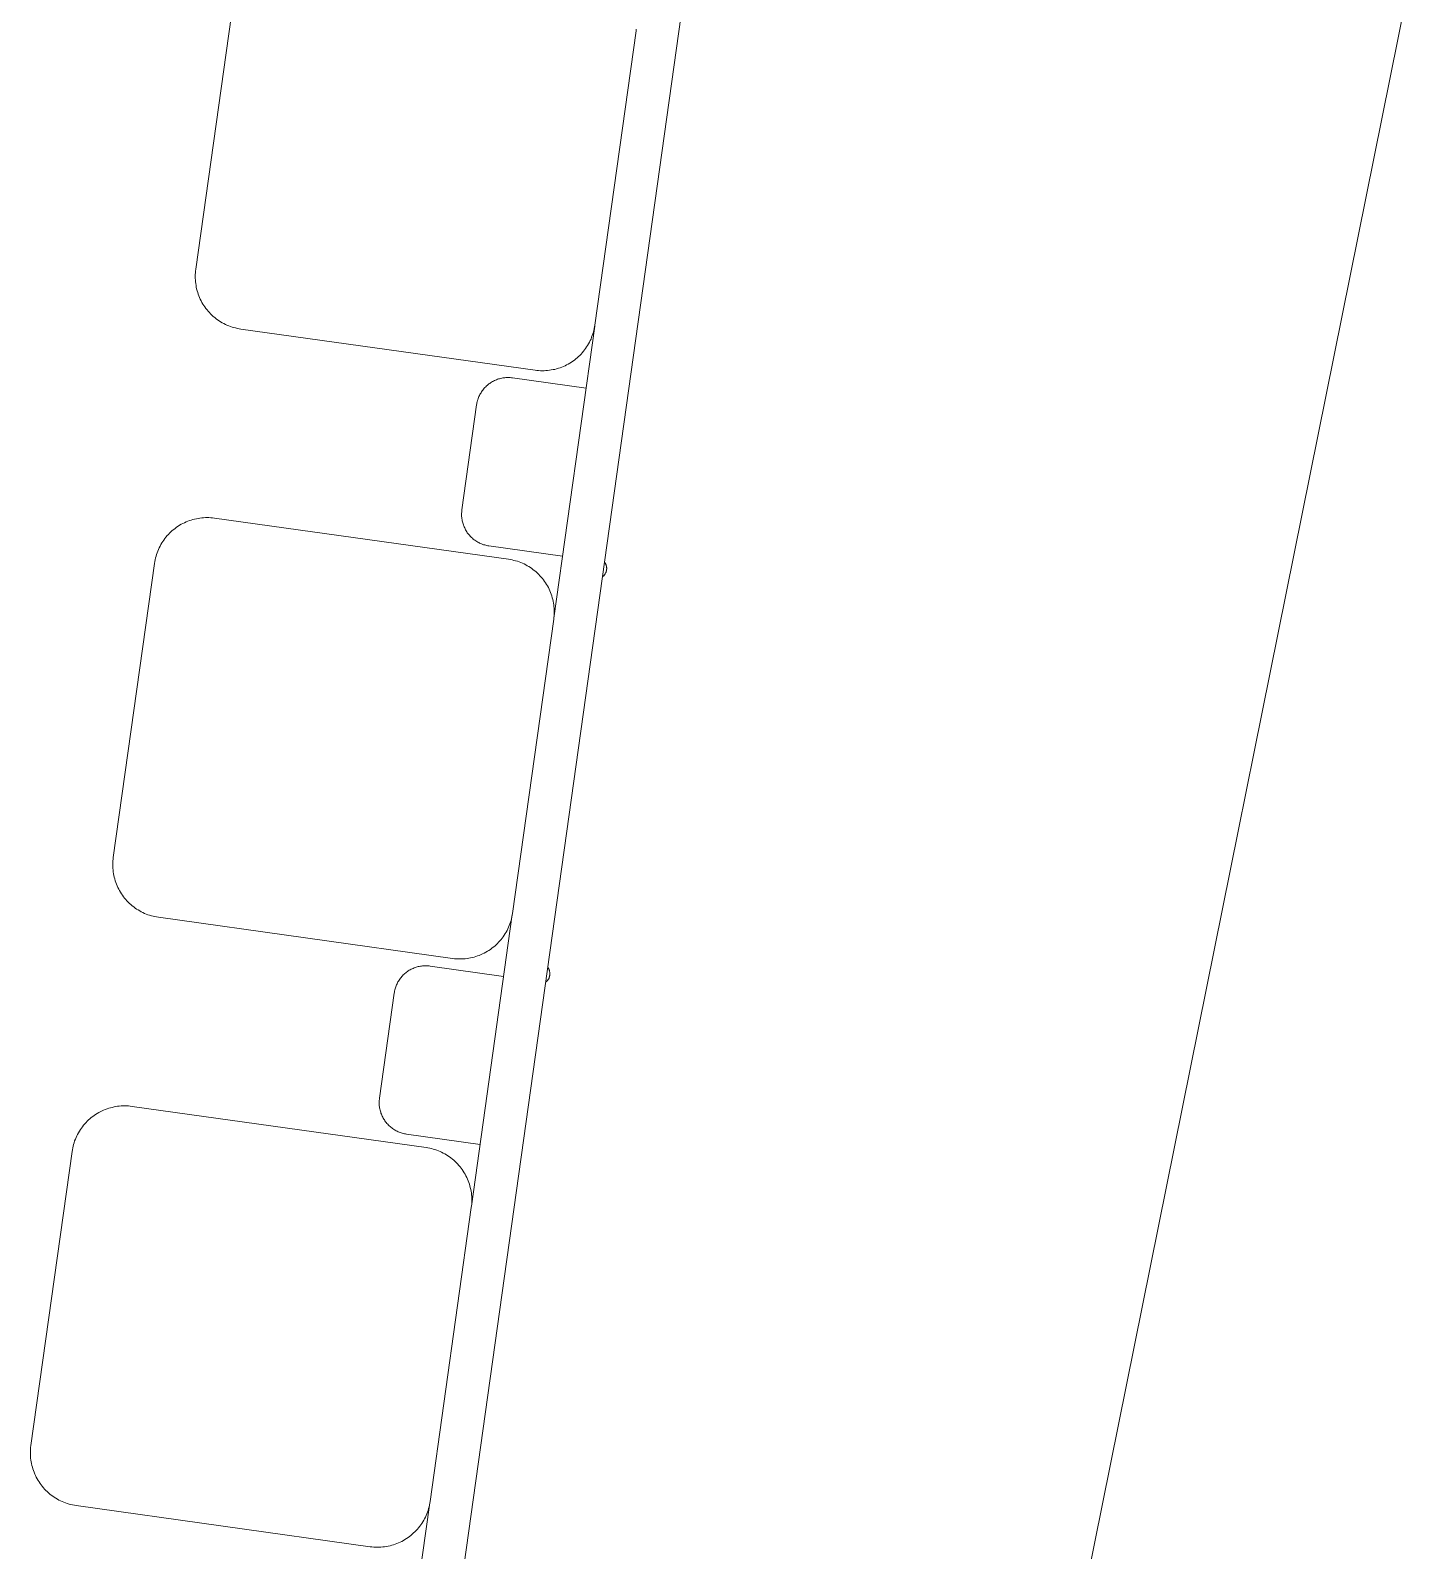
# Model space of a CAD drawing. Header units: millimetres. Extents: x -80 to 4518, y -398 to 2524.
# Drawn here: x 2646 to 2777.4, y 2107.6 to 2250.9 of the extents above; entities that cross this region are included whole.
import ezdxf

# ---------------------------------------------------------------- set-up
doc = ezdxf.new("R2010")
doc.units = ezdxf.units.MM
doc.layers.add('ZANO_R', color=7, linetype='Continuous', lineweight=0)

msp = doc.modelspace()

# ---------------------------------------------------------------- linework, layer by layer
at = {"layer": 'ZANO_R'}
for p, q in [((2730.45, 2417.55), (2648.63, 1833.46)), ((2670.79, 1733.85), (2777.4, 2262.55)), ((2661.54, 2228.38), (2665.43, 2256.11)), ((2703.06, 2250.84), (2699.18, 2223.11)), ((2703.08, 2251.01), (2703.06, 2250.84)), ((2661.51, 2228.04), (2661.5, 2227.87)), ((2661.5, 2227.87), (2661.5, 2227.7)), ((2661.5, 2227.7), (2661.5, 2227.53)), ((2661.5, 2227.53), (2661.51, 2227.36)), ((2661.52, 2228.21), (2661.51, 2228.04)), ((2661.51, 2227.36), (2661.52, 2227.19)), ((2661.54, 2228.38), (2661.52, 2228.21)), ((2661.52, 2227.19), (2661.54, 2227.02)), ((2661.54, 2227.02), (2661.57, 2226.85)), ((2661.57, 2226.85), (2661.6, 2226.69)), ((2661.6, 2226.69), (2661.63, 2226.52)), ((2661.63, 2226.52), (2661.68, 2226.35)), ((2661.68, 2226.35), (2661.73, 2226.19)), ((2661.73, 2226.19), (2661.78, 2226.03)), ((2661.78, 2226.03), (2661.84, 2225.87)), ((2661.84, 2225.87), (2661.9, 2225.71)), ((2661.9, 2225.71), (2661.97, 2225.55)), ((2661.97, 2225.55), (2662.05, 2225.4)), ((2662.05, 2225.4), (2662.13, 2225.25)), ((2662.13, 2225.25), (2662.22, 2225.1)), ((2662.22, 2225.1), (2662.31, 2224.96)), ((2662.31, 2224.96), (2662.4, 2224.82)), ((2662.4, 2224.82), (2662.5, 2224.68)), ((2662.5, 2224.68), (2662.61, 2224.54)), ((2662.61, 2224.54), (2662.72, 2224.41)), ((2662.72, 2224.41), (2662.83, 2224.29)), ((2662.83, 2224.29), (2662.95, 2224.16)), ((2662.95, 2224.16), (2663.07, 2224.04)), ((2663.07, 2224.04), (2663.2, 2223.93)), ((2663.2, 2223.93), (2663.33, 2223.82)), ((2663.33, 2223.82), (2663.46, 2223.71)), ((2663.46, 2223.71), (2663.6, 2223.61)), ((2663.6, 2223.61), (2663.74, 2223.52)), ((2663.74, 2223.52), (2663.89, 2223.42)), ((2663.89, 2223.42), (2664.03, 2223.34)), ((2664.03, 2223.34), (2664.18, 2223.26)), ((2664.18, 2223.26), (2664.34, 2223.18)), ((2664.34, 2223.18), (2664.49, 2223.11)), ((2664.49, 2223.11), (2664.65, 2223.04)), ((2664.65, 2223.04), (2664.81, 2222.98)), ((2664.81, 2222.98), (2664.97, 2222.93)), ((2699.16, 2223), (2695.31, 2195.49)), ((2699.15, 2222.94), (2699.18, 2223.11)), ((2664.97, 2222.93), (2665.13, 2222.88)), ((2665.13, 2222.88), (2665.3, 2222.84)), ((2665.3, 2222.84), (2665.47, 2222.8)), ((2665.47, 2222.8), (2665.63, 2222.76)), ((2665.63, 2222.76), (2665.8, 2222.74)), ((2693.53, 2218.85), (2665.8, 2222.74)), ((2698.66, 2221.49), (2698.73, 2221.65)), ((2698.73, 2221.65), (2698.81, 2221.8)), ((2698.81, 2221.8), (2698.87, 2221.96)), ((2698.87, 2221.96), (2698.93, 2222.12)), ((2698.93, 2222.12), (2698.99, 2222.28)), ((2698.99, 2222.28), (2699.04, 2222.44)), ((2699.04, 2222.44), (2699.08, 2222.61)), ((2699.08, 2222.61), (2699.12, 2222.78)), ((2699.12, 2222.78), (2699.15, 2222.94)), ((2697.5, 2220.03), (2697.63, 2220.14)), ((2697.63, 2220.14), (2697.75, 2220.26)), ((2697.75, 2220.26), (2697.87, 2220.38)), ((2697.87, 2220.38), (2697.98, 2220.51)), ((2697.98, 2220.51), (2698.1, 2220.64)), ((2698.1, 2220.64), (2698.2, 2220.77)), ((2698.2, 2220.77), (2698.3, 2220.91)), ((2698.3, 2220.91), (2698.4, 2221.05)), ((2698.4, 2221.05), (2698.49, 2221.2)), ((2698.49, 2221.2), (2698.58, 2221.34)), ((2698.58, 2221.34), (2698.66, 2221.49)), ((2693.53, 2218.85), (2693.7, 2218.83)), ((2693.7, 2218.83), (2693.87, 2218.82)), ((2693.87, 2218.82), (2694.04, 2218.81)), ((2694.04, 2218.81), (2694.21, 2218.81)), ((2694.21, 2218.81), (2694.38, 2218.81)), ((2694.38, 2218.81), (2694.55, 2218.82)), ((2694.55, 2218.82), (2694.72, 2218.83)), ((2694.72, 2218.83), (2694.89, 2218.85)), ((2694.89, 2218.85), (2695.06, 2218.88)), ((2695.06, 2218.88), (2695.23, 2218.91)), ((2695.23, 2218.91), (2695.4, 2218.94)), ((2695.4, 2218.94), (2695.56, 2218.99)), ((2695.56, 2218.99), (2695.73, 2219.04)), ((2695.73, 2219.04), (2695.89, 2219.09)), ((2695.89, 2219.09), (2696.05, 2219.15)), ((2696.05, 2219.15), (2696.21, 2219.21)), ((2696.21, 2219.21), (2696.36, 2219.28)), ((2696.36, 2219.28), (2696.51, 2219.36)), ((2696.51, 2219.36), (2696.66, 2219.44)), ((2696.66, 2219.44), (2696.81, 2219.53)), ((2696.81, 2219.53), (2696.96, 2219.62)), ((2696.96, 2219.62), (2697.1, 2219.71)), ((2697.1, 2219.71), (2697.24, 2219.81)), ((2697.24, 2219.81), (2697.37, 2219.92)), ((2697.37, 2219.92), (2697.5, 2220.03)), ((2688.88, 2217.29), (2688.81, 2217.22)), ((2688.95, 2217.37), (2688.88, 2217.29)), ((2689.03, 2217.43), (2688.95, 2217.37)), ((2689.11, 2217.5), (2689.03, 2217.43)), ((2689.19, 2217.56), (2689.11, 2217.5)), ((2689.27, 2217.62), (2689.19, 2217.56)), ((2689.35, 2217.68), (2689.27, 2217.62)), ((2689.44, 2217.73), (2689.35, 2217.68)), ((2689.53, 2217.79), (2689.44, 2217.73)), ((2689.62, 2217.83), (2689.53, 2217.79)), ((2689.71, 2217.88), (2689.62, 2217.83)), ((2689.8, 2217.92), (2689.71, 2217.88)), ((2689.9, 2217.96), (2689.8, 2217.92)), ((2689.99, 2218), (2689.9, 2217.96)), ((2690.09, 2218.03), (2689.99, 2218)), ((2690.19, 2218.06), (2690.09, 2218.03)), ((2690.29, 2218.08), (2690.19, 2218.06)), ((2690.39, 2218.11), (2690.29, 2218.08)), ((2690.49, 2218.13), (2690.39, 2218.11)), ((2690.59, 2218.14), (2690.49, 2218.13)), ((2690.69, 2218.15), (2690.59, 2218.14)), ((2690.79, 2218.16), (2690.69, 2218.15)), ((2690.89, 2218.17), (2690.79, 2218.16)), ((2691, 2218.17), (2690.89, 2218.17)), ((2691, 2218.17), (2691.1, 2218.17)), ((2691.1, 2218.17), (2691.2, 2218.16)), ((2691.2, 2218.16), (2691.31, 2218.15)), ((2691.31, 2218.15), (2691.41, 2218.14)), ((2698.34, 2217.17), (2691.41, 2218.14)), ((2688.08, 2215.89), (2688.06, 2215.79)), ((2688.11, 2215.99), (2688.08, 2215.89)), ((2688.14, 2216.08), (2688.11, 2215.99)), ((2688.17, 2216.18), (2688.14, 2216.08)), ((2688.21, 2216.28), (2688.17, 2216.18)), ((2688.25, 2216.37), (2688.21, 2216.28)), ((2688.29, 2216.46), (2688.25, 2216.37)), ((2688.33, 2216.56), (2688.29, 2216.46)), ((2688.38, 2216.65), (2688.33, 2216.56)), ((2688.44, 2216.73), (2688.38, 2216.65)), ((2688.49, 2216.82), (2688.44, 2216.73)), ((2688.55, 2216.9), (2688.49, 2216.82)), ((2688.61, 2216.99), (2688.55, 2216.9)), ((2688.67, 2217.07), (2688.61, 2216.99)), ((2688.74, 2217.15), (2688.67, 2217.07)), ((2688.81, 2217.22), (2688.74, 2217.15)), ((2688.02, 2215.59), (2686.64, 2205.68)), ((2688.04, 2215.69), (2688.02, 2215.59)), ((2688.06, 2215.79), (2688.04, 2215.69)), ((2660.17, 2204.33), (2660.32, 2204.41)), ((2660.32, 2204.41), (2660.48, 2204.48)), ((2660.48, 2204.48), (2660.63, 2204.55)), ((2660.63, 2204.55), (2660.79, 2204.62)), ((2660.79, 2204.62), (2660.95, 2204.68)), ((2660.95, 2204.68), (2661.11, 2204.73)), ((2661.11, 2204.73), (2661.27, 2204.78)), ((2661.27, 2204.78), (2661.44, 2204.82)), ((2661.44, 2204.82), (2661.61, 2204.86)), ((2661.61, 2204.86), (2661.77, 2204.89)), ((2661.77, 2204.89), (2661.94, 2204.92)), ((2661.94, 2204.92), (2662.11, 2204.94)), ((2662.11, 2204.94), (2662.28, 2204.95)), ((2662.28, 2204.95), (2662.45, 2204.96)), ((2662.45, 2204.96), (2662.62, 2204.96)), ((2662.62, 2204.96), (2662.79, 2204.96)), ((2662.79, 2204.96), (2662.97, 2204.95)), ((2662.97, 2204.95), (2663.14, 2204.93)), ((2663.14, 2204.93), (2663.3, 2204.91)), ((2663.3, 2204.91), (2691.03, 2201.03)), ((2686.62, 2205.48), (2686.61, 2205.38)), ((2686.61, 2205.38), (2686.61, 2205.27)), ((2686.61, 2205.27), (2686.61, 2205.17)), ((2686.61, 2205.17), (2686.61, 2205.07)), ((2686.61, 2205.07), (2686.62, 2204.97)), ((2686.64, 2205.68), (2686.62, 2205.58)), ((2686.62, 2205.58), (2686.62, 2205.48)), ((2686.62, 2204.97), (2686.64, 2204.87)), ((2686.64, 2204.87), (2686.65, 2204.76)), ((2686.65, 2204.76), (2686.67, 2204.66)), ((2686.67, 2204.66), (2686.69, 2204.56)), ((2686.69, 2204.56), (2686.72, 2204.46)), ((2686.72, 2204.46), (2686.75, 2204.37)), ((2686.75, 2204.37), (2686.78, 2204.27)), ((2658.53, 2202.85), (2658.63, 2202.99)), ((2658.63, 2202.99), (2658.74, 2203.13)), ((2658.74, 2203.13), (2658.85, 2203.26)), ((2658.85, 2203.26), (2658.97, 2203.38)), ((2658.97, 2203.38), (2659.08, 2203.51)), ((2659.08, 2203.51), (2659.21, 2203.62)), ((2659.21, 2203.62), (2659.33, 2203.74)), ((2659.33, 2203.74), (2659.47, 2203.85)), ((2659.47, 2203.85), (2659.6, 2203.95)), ((2659.6, 2203.95), (2659.74, 2204.05)), ((2659.74, 2204.05), (2659.88, 2204.15)), ((2659.88, 2204.15), (2660.02, 2204.24)), ((2660.02, 2204.24), (2660.17, 2204.33)), ((2686.78, 2204.27), (2686.81, 2204.17)), ((2686.81, 2204.17), (2686.85, 2204.08)), ((2686.85, 2204.08), (2686.9, 2203.99)), ((2686.9, 2203.99), (2686.94, 2203.89)), ((2686.94, 2203.89), (2686.99, 2203.8)), ((2686.99, 2203.8), (2687.04, 2203.71)), ((2687.04, 2203.71), (2687.1, 2203.63)), ((2687.1, 2203.63), (2687.15, 2203.54)), ((2687.15, 2203.54), (2687.21, 2203.46)), ((2687.21, 2203.46), (2687.28, 2203.38)), ((2687.28, 2203.38), (2687.34, 2203.3)), ((2687.34, 2203.3), (2687.41, 2203.22)), ((2687.41, 2203.22), (2687.48, 2203.15)), ((2687.48, 2203.15), (2687.55, 2203.08)), ((2687.55, 2203.08), (2687.63, 2203.01)), ((2687.63, 2203.01), (2687.71, 2202.94)), ((2687.71, 2202.94), (2687.79, 2202.88)), ((2657.8, 2201.32), (2657.85, 2201.49)), ((2657.85, 2201.49), (2657.9, 2201.65)), ((2657.9, 2201.65), (2657.96, 2201.81)), ((2657.96, 2201.81), (2658.03, 2201.96)), ((2658.03, 2201.96), (2658.1, 2202.12)), ((2658.1, 2202.12), (2658.18, 2202.27)), ((2658.18, 2202.27), (2658.26, 2202.42)), ((2658.26, 2202.42), (2658.35, 2202.57)), ((2658.35, 2202.57), (2658.44, 2202.71)), ((2658.44, 2202.71), (2658.53, 2202.85)), ((2687.79, 2202.88), (2687.87, 2202.82)), ((2687.87, 2202.82), (2687.96, 2202.76)), ((2687.96, 2202.76), (2688.04, 2202.71)), ((2688.04, 2202.71), (2688.13, 2202.66)), ((2688.13, 2202.66), (2688.22, 2202.61)), ((2688.22, 2202.61), (2688.31, 2202.56)), ((2688.31, 2202.56), (2688.41, 2202.52)), ((2688.41, 2202.52), (2688.5, 2202.48)), ((2688.5, 2202.48), (2688.6, 2202.44)), ((2688.6, 2202.44), (2688.69, 2202.41)), ((2688.69, 2202.41), (2688.79, 2202.38)), ((2688.79, 2202.38), (2688.89, 2202.35)), ((2688.89, 2202.35), (2688.99, 2202.33)), ((2688.99, 2202.33), (2689.09, 2202.31)), ((2689.09, 2202.31), (2689.19, 2202.3)), ((2689.19, 2202.3), (2696.12, 2201.32)), ((2653.77, 2172.93), (2657.66, 2200.65)), ((2657.66, 2200.65), (2657.69, 2200.82)), ((2657.69, 2200.82), (2657.72, 2200.99)), ((2657.72, 2200.99), (2657.76, 2201.16)), ((2657.76, 2201.16), (2657.8, 2201.32)), ((2691.03, 2201.03), (2691.2, 2201)), ((2691.2, 2201), (2691.37, 2200.97)), ((2691.37, 2200.97), (2691.54, 2200.93)), ((2691.54, 2200.93), (2691.7, 2200.89)), ((2691.7, 2200.89), (2691.87, 2200.84)), ((2691.87, 2200.84), (2692.03, 2200.78)), ((2692.03, 2200.78), (2692.19, 2200.72)), ((2692.19, 2200.72), (2692.34, 2200.66)), ((2692.34, 2200.66), (2692.5, 2200.59)), ((2692.5, 2200.59), (2692.65, 2200.51)), ((2692.65, 2200.51), (2692.8, 2200.43)), ((2692.8, 2200.43), (2692.95, 2200.34)), ((2692.95, 2200.34), (2693.09, 2200.25)), ((2693.09, 2200.25), (2693.23, 2200.15)), ((2693.23, 2200.15), (2693.37, 2200.05)), ((2693.37, 2200.05), (2693.51, 2199.95)), ((2700.09, 2200.77), (2700.11, 2200.74)), ((2700.11, 2200.74), (2700.12, 2200.71)), ((2700.12, 2200.71), (2700.14, 2200.68)), ((2700.14, 2200.68), (2700.16, 2200.66)), ((2700.16, 2200.66), (2700.18, 2200.63)), ((2700.18, 2200.63), (2700.19, 2200.59)), ((2700.19, 2200.59), (2700.21, 2200.56)), ((2700.21, 2200.56), (2700.22, 2200.53)), ((2700.22, 2200.53), (2700.23, 2200.5)), ((2700.23, 2200.5), (2700.24, 2200.47)), ((2700.24, 2200.47), (2700.25, 2200.43)), ((2700.25, 2200.43), (2700.26, 2200.4)), ((2700.26, 2200.4), (2700.27, 2200.37)), ((2700.27, 2200.37), (2700.27, 2200.33)), ((2700.27, 2200.33), (2700.28, 2200.3)), ((2700.28, 2200.3), (2700.28, 2200.27)), ((2700.28, 2200.27), (2700.29, 2200.23)), ((2700.29, 2200.13), (2700.28, 2200.1)), ((2700.28, 2200.1), (2700.28, 2200.06)), ((2700.28, 2200.06), (2700.28, 2200.03)), ((2700.29, 2200.23), (2700.29, 2200.2)), ((2700.29, 2200.2), (2700.29, 2200.16)), ((2700.29, 2200.16), (2700.29, 2200.13)), ((2693.51, 2199.95), (2693.64, 2199.84)), ((2693.64, 2199.84), (2693.76, 2199.72)), ((2693.76, 2199.72), (2693.89, 2199.6)), ((2693.89, 2199.6), (2694, 2199.48)), ((2694, 2199.48), (2694.12, 2199.35)), ((2694.12, 2199.35), (2694.23, 2199.22)), ((2694.23, 2199.22), (2694.33, 2199.09)), ((2694.33, 2199.09), (2694.43, 2198.95)), ((2694.43, 2198.95), (2694.53, 2198.81)), ((2694.53, 2198.81), (2694.62, 2198.66)), ((2694.62, 2198.66), (2694.7, 2198.52)), ((2699.92, 2199.39), (2699.89, 2199.37)), ((2699.94, 2199.41), (2699.92, 2199.39)), ((2699.97, 2199.43), (2699.94, 2199.41)), ((2699.99, 2199.46), (2699.97, 2199.43)), ((2700.02, 2199.48), (2699.99, 2199.46)), ((2700.04, 2199.51), (2700.02, 2199.48)), ((2700.06, 2199.53), (2700.04, 2199.51)), ((2700.08, 2199.56), (2700.06, 2199.53)), ((2700.1, 2199.59), (2700.08, 2199.56)), ((2700.12, 2199.62), (2700.1, 2199.59)), ((2700.14, 2199.65), (2700.12, 2199.62)), ((2700.16, 2199.67), (2700.14, 2199.65)), ((2700.17, 2199.71), (2700.16, 2199.67)), ((2700.19, 2199.74), (2700.17, 2199.71)), ((2700.2, 2199.77), (2700.19, 2199.74)), ((2700.22, 2199.8), (2700.2, 2199.77)), ((2700.23, 2199.83), (2700.22, 2199.8)), ((2700.24, 2199.86), (2700.23, 2199.83)), ((2700.25, 2199.9), (2700.24, 2199.86)), ((2700.26, 2199.93), (2700.25, 2199.9)), ((2700.27, 2199.96), (2700.26, 2199.93)), ((2700.28, 2200.03), (2700.27, 2199.99)), ((2700.27, 2199.99), (2700.27, 2199.96)), ((2694.7, 2198.52), (2694.79, 2198.36)), ((2694.79, 2198.36), (2694.86, 2198.21)), ((2694.86, 2198.21), (2694.93, 2198.06)), ((2694.93, 2198.06), (2695, 2197.9)), ((2695, 2197.9), (2695.06, 2197.74)), ((2695.06, 2197.74), (2695.11, 2197.58)), ((2695.11, 2197.58), (2695.16, 2197.41)), ((2695.16, 2197.41), (2695.2, 2197.25)), ((2695.2, 2197.25), (2695.24, 2197.08)), ((2695.24, 2197.08), (2695.27, 2196.91)), ((2695.27, 2196.91), (2695.3, 2196.74)), ((2695.3, 2196.74), (2695.32, 2196.57)), ((2695.32, 2196.57), (2695.33, 2196.4)), ((2695.33, 2196.4), (2695.34, 2196.23)), ((2695.34, 2195.89), (2695.33, 2195.72)), ((2695.34, 2196.23), (2695.34, 2196.06)), ((2695.34, 2196.06), (2695.34, 2195.89)), ((2695.29, 2195.38), (2691.41, 2167.65)), ((2695.31, 2195.55), (2695.29, 2195.38)), ((2695.33, 2195.72), (2695.31, 2195.55)), ((2653.77, 2172.93), (2653.75, 2172.76)), ((2653.74, 2172.59), (2653.73, 2172.42)), ((2653.73, 2172.42), (2653.73, 2172.24)), ((2653.73, 2172.24), (2653.73, 2172.07)), ((2653.73, 2172.07), (2653.74, 2171.9)), ((2653.75, 2172.76), (2653.74, 2172.59)), ((2653.74, 2171.9), (2653.75, 2171.73)), ((2653.75, 2171.73), (2653.77, 2171.56)), ((2653.77, 2171.56), (2653.8, 2171.39)), ((2653.8, 2171.39), (2653.83, 2171.23)), ((2653.83, 2171.23), (2653.87, 2171.06)), ((2653.87, 2171.06), (2653.91, 2170.9)), ((2653.91, 2170.9), (2653.96, 2170.73)), ((2653.96, 2170.73), (2654.01, 2170.57)), ((2654.01, 2170.57), (2654.07, 2170.41)), ((2654.07, 2170.41), (2654.14, 2170.25)), ((2654.14, 2170.25), (2654.21, 2170.1)), ((2654.21, 2170.1), (2654.28, 2169.94)), ((2654.28, 2169.94), (2654.36, 2169.79)), ((2654.36, 2169.79), (2654.45, 2169.64)), ((2654.45, 2169.64), (2654.54, 2169.5)), ((2654.54, 2169.5), (2654.63, 2169.36)), ((2654.63, 2169.36), (2654.73, 2169.22)), ((2654.73, 2169.22), (2654.84, 2169.09)), ((2654.84, 2169.09), (2654.95, 2168.96)), ((2654.95, 2168.96), (2655.06, 2168.83)), ((2655.06, 2168.83), (2655.18, 2168.71)), ((2655.18, 2168.71), (2655.3, 2168.59)), ((2655.3, 2168.59), (2655.43, 2168.47)), ((2655.43, 2168.47), (2655.56, 2168.36)), ((2655.56, 2168.36), (2655.7, 2168.26)), ((2655.7, 2168.26), (2655.83, 2168.15)), ((2655.83, 2168.15), (2655.97, 2168.06)), ((2655.97, 2168.06), (2656.12, 2167.97)), ((2656.12, 2167.97), (2656.26, 2167.88)), ((2656.26, 2167.88), (2656.41, 2167.8)), ((2656.41, 2167.8), (2656.57, 2167.72)), ((2656.57, 2167.72), (2656.72, 2167.65)), ((2656.72, 2167.65), (2656.88, 2167.58)), ((2656.88, 2167.58), (2657.04, 2167.52)), ((2657.04, 2167.52), (2657.2, 2167.47)), ((2657.2, 2167.47), (2657.37, 2167.42)), ((2657.37, 2167.42), (2657.53, 2167.38)), ((2657.53, 2167.38), (2657.7, 2167.34)), ((2657.7, 2167.34), (2657.86, 2167.31)), ((2657.86, 2167.31), (2658.03, 2167.28)), ((2685.76, 2163.4), (2658.03, 2167.28)), ((2691.39, 2167.54), (2687.54, 2140.03)), ((2691.27, 2166.99), (2691.31, 2167.15)), ((2691.31, 2167.15), (2691.35, 2167.32)), ((2691.35, 2167.32), (2691.38, 2167.48)), ((2691.38, 2167.48), (2691.41, 2167.65)), ((2690.63, 2165.59), (2690.72, 2165.74)), ((2690.72, 2165.74), (2690.81, 2165.89)), ((2690.81, 2165.89), (2690.89, 2166.04)), ((2690.89, 2166.04), (2690.97, 2166.19)), ((2690.97, 2166.19), (2691.04, 2166.34)), ((2691.04, 2166.34), (2691.1, 2166.5)), ((2691.1, 2166.5), (2691.16, 2166.66)), ((2691.16, 2166.66), (2691.22, 2166.82)), ((2691.22, 2166.82), (2691.27, 2166.99)), ((2689.19, 2164.16), (2689.33, 2164.25)), ((2689.33, 2164.25), (2689.47, 2164.36)), ((2689.47, 2164.36), (2689.6, 2164.46)), ((2689.6, 2164.46), (2689.73, 2164.57)), ((2689.73, 2164.57), (2689.86, 2164.68)), ((2689.86, 2164.68), (2689.98, 2164.8)), ((2689.98, 2164.8), (2690.1, 2164.92)), ((2690.1, 2164.92), (2690.22, 2165.05)), ((2690.22, 2165.05), (2690.33, 2165.18)), ((2690.33, 2165.18), (2690.43, 2165.32)), ((2690.43, 2165.32), (2690.53, 2165.45)), ((2690.53, 2165.45), (2690.63, 2165.59)), ((2685.76, 2163.4), (2685.93, 2163.37)), ((2685.93, 2163.37), (2686.1, 2163.36)), ((2686.1, 2163.36), (2686.27, 2163.35)), ((2686.27, 2163.35), (2686.44, 2163.35)), ((2686.44, 2163.35), (2686.61, 2163.35)), ((2686.61, 2163.35), (2686.78, 2163.36)), ((2686.78, 2163.36), (2686.95, 2163.37)), ((2686.95, 2163.37), (2687.12, 2163.39)), ((2687.12, 2163.39), (2687.29, 2163.42)), ((2687.29, 2163.42), (2687.46, 2163.45)), ((2687.46, 2163.45), (2687.63, 2163.49)), ((2687.63, 2163.49), (2687.79, 2163.53)), ((2687.79, 2163.53), (2687.96, 2163.58)), ((2687.96, 2163.58), (2688.12, 2163.63)), ((2688.12, 2163.63), (2688.28, 2163.69)), ((2688.28, 2163.69), (2688.44, 2163.76)), ((2688.44, 2163.76), (2688.59, 2163.83)), ((2688.59, 2163.83), (2688.74, 2163.9)), ((2688.74, 2163.9), (2688.89, 2163.98)), ((2688.89, 2163.98), (2689.04, 2164.07)), ((2689.04, 2164.07), (2689.19, 2164.16)), ((2680.72, 2161.36), (2680.67, 2161.27)), ((2680.78, 2161.45), (2680.72, 2161.36)), ((2680.84, 2161.53), (2680.78, 2161.45)), ((2680.9, 2161.61), (2680.84, 2161.53)), ((2680.97, 2161.69), (2680.9, 2161.61)), ((2681.04, 2161.76), (2680.97, 2161.69)), ((2681.11, 2161.84), (2681.04, 2161.76)), ((2681.18, 2161.91), (2681.11, 2161.84)), ((2681.26, 2161.98), (2681.18, 2161.91)), ((2681.34, 2162.04), (2681.26, 2161.98)), ((2681.42, 2162.1), (2681.34, 2162.04)), ((2681.5, 2162.16), (2681.42, 2162.1)), ((2681.58, 2162.22), (2681.5, 2162.16)), ((2681.67, 2162.28), (2681.58, 2162.22)), ((2681.76, 2162.33), (2681.67, 2162.28)), ((2681.85, 2162.38), (2681.76, 2162.33)), ((2681.94, 2162.42), (2681.85, 2162.38)), ((2682.03, 2162.46), (2681.94, 2162.42)), ((2682.13, 2162.5), (2682.03, 2162.46)), ((2682.22, 2162.54), (2682.13, 2162.5)), ((2682.32, 2162.57), (2682.22, 2162.54)), ((2682.42, 2162.6), (2682.32, 2162.57)), ((2682.52, 2162.63), (2682.42, 2162.6)), ((2682.62, 2162.65), (2682.52, 2162.63)), ((2682.72, 2162.67), (2682.62, 2162.65)), ((2682.82, 2162.68), (2682.72, 2162.67)), ((2682.92, 2162.7), (2682.82, 2162.68)), ((2683.02, 2162.7), (2682.92, 2162.7)), ((2683.12, 2162.71), (2683.02, 2162.7)), ((2683.23, 2162.71), (2683.12, 2162.71)), ((2683.23, 2162.71), (2683.33, 2162.71)), ((2683.33, 2162.71), (2683.44, 2162.7)), ((2683.44, 2162.7), (2683.54, 2162.7)), ((2683.54, 2162.7), (2683.64, 2162.68)), ((2690.57, 2161.71), (2683.64, 2162.68)), ((2694.73, 2161.35), (2694.71, 2161.32)), ((2694.73, 2162.56), (2694.75, 2162.53)), ((2694.75, 2161.38), (2694.73, 2161.35)), ((2694.75, 2162.53), (2694.77, 2162.5)), ((2694.77, 2161.4), (2694.75, 2161.38)), ((2694.77, 2162.5), (2694.79, 2162.47)), ((2694.79, 2161.43), (2694.77, 2161.4)), ((2694.79, 2162.47), (2694.81, 2162.44)), ((2694.8, 2161.46), (2694.79, 2161.43)), ((2694.82, 2161.49), (2694.8, 2161.46)), ((2694.81, 2162.44), (2694.82, 2162.41)), ((2694.82, 2162.41), (2694.84, 2162.38)), ((2694.84, 2161.52), (2694.82, 2161.49)), ((2694.84, 2162.38), (2694.85, 2162.35)), ((2694.85, 2161.55), (2694.84, 2161.52)), ((2694.85, 2162.35), (2694.87, 2162.32)), ((2694.86, 2161.59), (2694.85, 2161.55)), ((2694.88, 2161.62), (2694.86, 2161.59)), ((2694.87, 2162.32), (2694.88, 2162.29)), ((2694.88, 2162.29), (2694.89, 2162.25)), ((2694.89, 2161.65), (2694.88, 2161.62)), ((2694.89, 2162.25), (2694.9, 2162.22)), ((2694.9, 2161.68), (2694.89, 2161.65)), ((2694.9, 2162.22), (2694.91, 2162.19)), ((2694.91, 2161.72), (2694.9, 2161.68)), ((2694.91, 2162.19), (2694.91, 2162.16)), ((2694.91, 2162.16), (2694.92, 2162.12)), ((2694.92, 2161.78), (2694.91, 2161.75)), ((2694.91, 2161.75), (2694.91, 2161.72)), ((2694.92, 2162.12), (2694.93, 2162.09)), ((2694.93, 2161.85), (2694.92, 2161.82)), ((2694.92, 2161.82), (2694.92, 2161.78)), ((2694.93, 2162.09), (2694.93, 2162.05)), ((2694.93, 2162.05), (2694.93, 2162.02)), ((2694.93, 2162.02), (2694.93, 2161.99)), ((2694.93, 2161.99), (2694.93, 2161.95)), ((2694.93, 2161.95), (2694.93, 2161.92)), ((2694.93, 2161.92), (2694.93, 2161.88)), ((2694.93, 2161.88), (2694.93, 2161.85)), ((2680.26, 2160.13), (2678.87, 2150.22)), ((2680.27, 2160.23), (2680.26, 2160.13)), ((2680.29, 2160.33), (2680.27, 2160.23)), ((2680.31, 2160.43), (2680.29, 2160.33)), ((2680.34, 2160.53), (2680.31, 2160.43)), ((2680.37, 2160.63), (2680.34, 2160.53)), ((2680.4, 2160.72), (2680.37, 2160.63)), ((2680.44, 2160.82), (2680.4, 2160.72)), ((2680.48, 2160.91), (2680.44, 2160.82)), ((2680.52, 2161.01), (2680.48, 2160.91)), ((2680.57, 2161.1), (2680.52, 2161.01)), ((2680.61, 2161.19), (2680.57, 2161.1)), ((2680.67, 2161.27), (2680.61, 2161.19)), ((2694.56, 2161.18), (2694.54, 2161.16)), ((2694.59, 2161.2), (2694.56, 2161.18)), ((2694.61, 2161.22), (2694.59, 2161.2)), ((2694.64, 2161.25), (2694.61, 2161.22)), ((2694.66, 2161.27), (2694.64, 2161.25)), ((2694.69, 2161.3), (2694.66, 2161.27)), ((2694.71, 2161.32), (2694.69, 2161.3)), ((2678.85, 2150.02), (2678.84, 2149.92)), ((2678.84, 2149.92), (2678.84, 2149.82)), ((2678.86, 2150.12), (2678.85, 2150.02)), ((2678.87, 2150.22), (2678.86, 2150.12)), ((2651.7, 2148.39), (2651.83, 2148.49)), ((2651.83, 2148.49), (2651.97, 2148.59)), ((2651.97, 2148.59), (2652.11, 2148.69)), ((2652.11, 2148.69), (2652.26, 2148.78)), ((2652.26, 2148.78), (2652.4, 2148.87)), ((2652.4, 2148.87), (2652.55, 2148.95)), ((2652.55, 2148.95), (2652.71, 2149.02)), ((2652.71, 2149.02), (2652.86, 2149.09)), ((2652.86, 2149.09), (2653.02, 2149.16)), ((2653.02, 2149.16), (2653.18, 2149.22)), ((2653.18, 2149.22), (2653.34, 2149.27)), ((2653.34, 2149.27), (2653.51, 2149.32)), ((2653.51, 2149.32), (2653.67, 2149.36)), ((2653.67, 2149.36), (2653.84, 2149.4)), ((2653.84, 2149.4), (2654.01, 2149.43)), ((2654.01, 2149.43), (2654.17, 2149.46)), ((2654.17, 2149.46), (2654.34, 2149.48)), ((2654.34, 2149.48), (2654.51, 2149.49)), ((2654.51, 2149.49), (2654.68, 2149.5)), ((2654.68, 2149.5), (2654.85, 2149.5)), ((2654.85, 2149.5), (2655.03, 2149.5)), ((2655.03, 2149.5), (2655.2, 2149.49)), ((2655.2, 2149.49), (2655.37, 2149.47)), ((2655.37, 2149.47), (2655.54, 2149.45)), ((2655.54, 2149.45), (2683.26, 2145.57)), ((2678.84, 2149.82), (2678.84, 2149.71)), ((2678.84, 2149.71), (2678.85, 2149.61)), ((2678.85, 2149.61), (2678.85, 2149.51)), ((2678.85, 2149.51), (2678.87, 2149.41)), ((2678.87, 2149.41), (2678.88, 2149.31)), ((2678.88, 2149.31), (2678.9, 2149.21)), ((2678.9, 2149.21), (2678.92, 2149.11)), ((2678.92, 2149.11), (2678.95, 2149.01)), ((2678.95, 2149.01), (2678.98, 2148.91)), ((2678.98, 2148.91), (2679.01, 2148.81)), ((2679.01, 2148.81), (2679.05, 2148.71)), ((2679.05, 2148.71), (2679.08, 2148.62)), ((2679.08, 2148.62), (2679.13, 2148.53)), ((2679.13, 2148.53), (2679.17, 2148.43)), ((2650.49, 2146.96), (2650.58, 2147.11)), ((2650.58, 2147.11), (2650.67, 2147.26)), ((2650.67, 2147.26), (2650.76, 2147.4)), ((2650.76, 2147.4), (2650.87, 2147.53)), ((2650.87, 2147.53), (2650.97, 2147.67)), ((2650.97, 2147.67), (2651.08, 2147.8)), ((2651.08, 2147.8), (2651.2, 2147.92)), ((2651.2, 2147.92), (2651.32, 2148.05)), ((2651.32, 2148.05), (2651.44, 2148.17)), ((2651.44, 2148.17), (2651.57, 2148.28)), ((2651.57, 2148.28), (2651.7, 2148.39)), ((2679.17, 2148.43), (2679.22, 2148.34)), ((2679.22, 2148.34), (2679.27, 2148.26)), ((2679.27, 2148.26), (2679.33, 2148.17)), ((2679.33, 2148.17), (2679.38, 2148.08)), ((2679.38, 2148.08), (2679.44, 2148)), ((2679.44, 2148), (2679.51, 2147.92)), ((2679.51, 2147.92), (2679.57, 2147.84)), ((2679.57, 2147.84), (2679.64, 2147.77)), ((2679.64, 2147.77), (2679.71, 2147.69)), ((2679.71, 2147.69), (2679.79, 2147.62)), ((2679.79, 2147.62), (2679.86, 2147.55)), ((2679.86, 2147.55), (2679.94, 2147.49)), ((2679.94, 2147.49), (2680.02, 2147.42)), ((2680.02, 2147.42), (2680.1, 2147.36)), ((2680.1, 2147.36), (2680.19, 2147.3)), ((2680.19, 2147.3), (2680.27, 2147.25)), ((2680.27, 2147.25), (2680.36, 2147.2)), ((2680.36, 2147.2), (2680.45, 2147.15)), ((2680.45, 2147.15), (2680.54, 2147.1)), ((2680.54, 2147.1), (2680.64, 2147.06)), ((2680.64, 2147.06), (2680.73, 2147.02)), ((2680.73, 2147.02), (2680.83, 2146.98)), ((2649.95, 2145.53), (2649.99, 2145.7)), ((2649.99, 2145.7), (2650.03, 2145.86)), ((2650.03, 2145.86), (2650.08, 2146.03)), ((2650.08, 2146.03), (2650.13, 2146.19)), ((2650.13, 2146.19), (2650.2, 2146.35)), ((2650.2, 2146.35), (2650.26, 2146.51)), ((2650.26, 2146.51), (2650.33, 2146.66)), ((2650.33, 2146.66), (2650.41, 2146.81)), ((2650.41, 2146.81), (2650.49, 2146.96)), ((2680.83, 2146.98), (2680.92, 2146.95)), ((2680.92, 2146.95), (2681.02, 2146.92)), ((2681.02, 2146.92), (2681.12, 2146.9)), ((2681.12, 2146.9), (2681.22, 2146.87)), ((2681.22, 2146.87), (2681.32, 2146.85)), ((2681.32, 2146.85), (2681.42, 2146.84)), ((2681.42, 2146.84), (2688.35, 2145.87)), ((2646.01, 2117.47), (2649.89, 2145.2)), ((2649.89, 2145.2), (2649.92, 2145.36)), ((2649.92, 2145.36), (2649.95, 2145.53)), ((2683.26, 2145.57), (2683.43, 2145.54)), ((2683.43, 2145.54), (2683.6, 2145.51)), ((2683.6, 2145.51), (2683.77, 2145.47)), ((2683.77, 2145.47), (2683.93, 2145.43)), ((2683.93, 2145.43), (2684.1, 2145.38)), ((2684.1, 2145.38), (2684.26, 2145.32)), ((2684.26, 2145.32), (2684.42, 2145.26)), ((2684.42, 2145.26), (2684.58, 2145.2)), ((2684.58, 2145.2), (2684.73, 2145.13)), ((2684.73, 2145.13), (2684.88, 2145.05)), ((2684.88, 2145.05), (2685.03, 2144.97)), ((2685.03, 2144.97), (2685.18, 2144.88)), ((2685.18, 2144.88), (2685.32, 2144.79)), ((2685.32, 2144.79), (2685.47, 2144.7)), ((2685.47, 2144.7), (2685.6, 2144.59)), ((2685.6, 2144.59), (2685.74, 2144.49)), ((2685.74, 2144.49), (2685.87, 2144.38)), ((2685.87, 2144.38), (2685.99, 2144.26)), ((2685.99, 2144.26), (2686.12, 2144.14)), ((2686.12, 2144.14), (2686.23, 2144.02)), ((2686.23, 2144.02), (2686.35, 2143.89)), ((2686.35, 2143.89), (2686.46, 2143.76)), ((2686.46, 2143.76), (2686.56, 2143.63)), ((2686.56, 2143.63), (2686.66, 2143.49)), ((2686.66, 2143.49), (2686.76, 2143.35)), ((2686.76, 2143.35), (2686.85, 2143.2)), ((2686.85, 2143.2), (2686.94, 2143.06)), ((2686.94, 2143.06), (2687.02, 2142.91)), ((2687.02, 2142.91), (2687.09, 2142.75)), ((2687.09, 2142.75), (2687.16, 2142.6)), ((2687.16, 2142.6), (2687.23, 2142.44)), ((2687.23, 2142.44), (2687.29, 2142.28)), ((2687.29, 2142.28), (2687.34, 2142.12)), ((2687.34, 2142.12), (2687.39, 2141.95)), ((2687.39, 2141.95), (2687.43, 2141.79)), ((2687.43, 2141.79), (2687.47, 2141.62)), ((2687.47, 2141.62), (2687.5, 2141.45)), ((2687.5, 2141.45), (2687.53, 2141.29)), ((2687.53, 2141.29), (2687.55, 2141.12)), ((2687.52, 2139.92), (2683.64, 2112.19)), ((2687.54, 2140.09), (2687.52, 2139.92)), ((2687.56, 2140.26), (2687.54, 2140.09)), ((2687.55, 2141.12), (2687.56, 2140.95)), ((2687.56, 2140.95), (2687.57, 2140.78)), ((2687.57, 2140.43), (2687.56, 2140.26)), ((2687.57, 2140.78), (2687.57, 2140.6)), ((2687.57, 2140.6), (2687.57, 2140.43)), ((2645.97, 2117.13), (2645.96, 2116.96)), ((2645.96, 2116.96), (2645.96, 2116.79)), ((2645.98, 2117.3), (2645.97, 2117.13)), ((2646.01, 2117.47), (2645.98, 2117.3)), ((2645.96, 2116.79), (2645.96, 2116.62)), ((2645.96, 2116.62), (2645.97, 2116.44)), ((2645.97, 2116.44), (2645.98, 2116.27)), ((2645.98, 2116.27), (2646, 2116.11)), ((2646, 2116.11), (2646.03, 2115.94)), ((2646.03, 2115.94), (2646.06, 2115.77)), ((2646.06, 2115.77), (2646.1, 2115.6)), ((2646.1, 2115.6), (2646.14, 2115.44)), ((2646.14, 2115.44), (2646.19, 2115.27)), ((2646.19, 2115.27), (2646.24, 2115.11)), ((2646.24, 2115.11), (2646.3, 2114.95)), ((2646.3, 2114.95), (2646.37, 2114.79)), ((2646.37, 2114.79), (2646.44, 2114.64)), ((2646.44, 2114.64), (2646.51, 2114.48)), ((2646.51, 2114.48), (2646.59, 2114.33)), ((2646.59, 2114.33), (2646.68, 2114.19)), ((2646.68, 2114.19), (2646.77, 2114.04)), ((2646.77, 2114.04), (2646.87, 2113.9)), ((2646.87, 2113.9), (2646.97, 2113.76)), ((2646.97, 2113.76), (2647.07, 2113.63)), ((2647.07, 2113.63), (2647.18, 2113.5)), ((2647.18, 2113.5), (2647.29, 2113.37)), ((2647.29, 2113.37), (2647.41, 2113.25)), ((2647.41, 2113.25), (2647.54, 2113.13)), ((2647.54, 2113.13), (2647.66, 2113.01)), ((2647.66, 2113.01), (2647.79, 2112.9)), ((2647.79, 2112.9), (2647.93, 2112.8)), ((2647.93, 2112.8), (2648.06, 2112.7)), ((2648.06, 2112.7), (2648.2, 2112.6)), ((2648.2, 2112.6), (2648.35, 2112.51)), ((2648.35, 2112.51), (2648.5, 2112.42)), ((2648.5, 2112.42), (2648.65, 2112.34)), ((2648.65, 2112.34), (2648.8, 2112.26)), ((2648.8, 2112.26), (2648.95, 2112.19)), ((2648.95, 2112.19), (2649.11, 2112.13)), ((2649.11, 2112.13), (2649.27, 2112.07)), ((2649.27, 2112.07), (2649.43, 2112.01)), ((2649.43, 2112.01), (2649.6, 2111.96)), ((2649.6, 2111.96), (2649.76, 2111.92)), ((2649.76, 2111.92), (2649.93, 2111.88)), ((2649.93, 2111.88), (2650.1, 2111.85)), ((2650.1, 2111.85), (2650.26, 2111.82)), ((2677.99, 2107.94), (2650.26, 2111.82)), ((2683.62, 2112.08), (2679.77, 2084.58)), ((2683.33, 2111.04), (2683.39, 2111.2)), ((2683.39, 2111.2), (2683.45, 2111.36)), ((2683.45, 2111.36), (2683.5, 2111.53)), ((2683.5, 2111.53), (2683.54, 2111.69)), ((2683.54, 2111.69), (2683.58, 2111.86)), ((2683.58, 2111.86), (2683.61, 2112.03)), ((2683.61, 2112.03), (2683.64, 2112.19)), ((2682.56, 2109.72), (2682.66, 2109.86)), ((2682.66, 2109.86), (2682.76, 2109.99)), ((2682.76, 2109.99), (2682.86, 2110.14)), ((2682.86, 2110.14), (2682.95, 2110.28)), ((2682.95, 2110.28), (2683.04, 2110.43)), ((2683.04, 2110.43), (2683.12, 2110.58)), ((2683.12, 2110.58), (2683.2, 2110.73)), ((2683.2, 2110.73), (2683.27, 2110.88)), ((2683.27, 2110.88), (2683.33, 2111.04)), ((2680.67, 2108.3), (2680.82, 2108.37)), ((2680.82, 2108.37), (2680.98, 2108.44)), ((2680.98, 2108.44), (2681.13, 2108.52)), ((2681.13, 2108.52), (2681.27, 2108.61)), ((2681.27, 2108.61), (2681.42, 2108.7)), ((2681.42, 2108.7), (2681.56, 2108.8)), ((2681.56, 2108.8), (2681.7, 2108.9)), ((2681.7, 2108.9), (2681.83, 2109)), ((2681.83, 2109), (2681.96, 2109.11)), ((2681.96, 2109.11), (2682.09, 2109.23)), ((2682.09, 2109.23), (2682.21, 2109.34)), ((2682.21, 2109.34), (2682.33, 2109.47)), ((2682.33, 2109.47), (2682.45, 2109.59)), ((2682.45, 2109.59), (2682.56, 2109.72)), ((2677.99, 2107.94), (2678.16, 2107.92)), ((2678.16, 2107.92), (2678.33, 2107.9)), ((2678.33, 2107.9), (2678.5, 2107.89)), ((2678.5, 2107.89), (2678.67, 2107.89)), ((2678.67, 2107.89), (2678.84, 2107.89)), ((2678.84, 2107.89), (2679.01, 2107.9)), ((2679.01, 2107.9), (2679.18, 2107.91)), ((2679.18, 2107.91), (2679.35, 2107.93)), ((2679.35, 2107.93), (2679.52, 2107.96)), ((2679.52, 2107.96), (2679.69, 2107.99)), ((2679.69, 2107.99), (2679.86, 2108.03)), ((2679.86, 2108.03), (2680.02, 2108.07)), ((2680.02, 2108.07), (2680.19, 2108.12)), ((2680.19, 2108.12), (2680.35, 2108.17)), ((2680.35, 2108.17), (2680.51, 2108.23)), ((2680.51, 2108.23), (2680.67, 2108.3))]:
    msp.add_line(p, q, dxfattribs=at)

doc.saveas('drawing.dxf')
